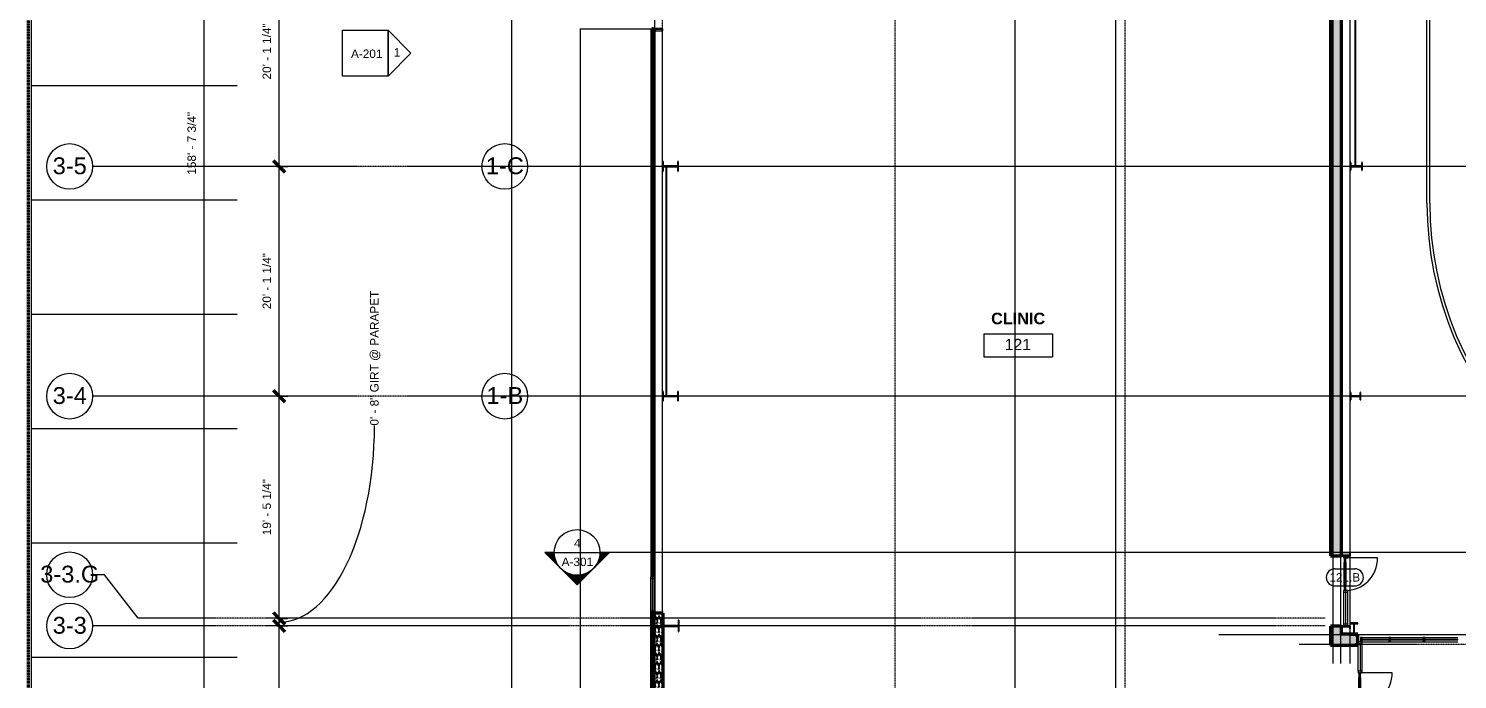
# Model space of a CAD drawing. Header units: inches. Extents: x 15537 to 31673, y -30778 to -16067.
# Drawn here: x 21404 to 22904, y -22406 to -21723 of the extents above; entities that cross this region are included whole.
import ezdxf

# ---------------------------------------------------------------- set-up
doc = ezdxf.new("R2010")
doc.units = ezdxf.units.IN
doc.header["$MEASUREMENT"] = 0
doc.linetypes.add('Grid Line 1_2_', pattern=[0.875, 0.5, -0.125, 0.125, -0.125])
doc.linetypes.add('Hidden', pattern=[0.28125, 0.1875, -0.09375])
for name, color, linetype, lineweight in [('A-ANNO-DIMS', 211, 'Continuous', 9), ('A-ANNO-DIMS-96', 211, 'Continuous', 9), ('A-AREA-IDEN', 2, 'Continuous', 9), ('A-DOOR', 31, 'Continuous', 13), ('A-DOOR-IDEN', 31, 'Continuous', 9), ('A-FLOR-HRAL', 11, 'Continuous', 9), ('A-GLAZ-CURT', 52, 'Continuous', 9), ('A-GLAZ-CWMG', 51, 'Continuous', 9), ('A-PROP-SBCK', 71, 'Hidden', 50), ('A-WALL', 113, 'Continuous', 13), ('A-WALL-PATT', 111, 'Continuous', 50), ('Conc', 7, 'Continuous', 9), ('G-ANNO-SYMB', 111, 'Continuous', 9), ('L-SITE-WALL', 31, 'Continuous', 13), ('PAINT', 190, 'Continuous', 9), ('S-BEAM', 12, 'Continuous', 9), ('S-COLS', 52, 'Continuous', 9), ('S-GRID', 1, 'Continuous', 9), ('S-GRID-IDEN', 1, 'Continuous', 9)]:
    doc.layers.add(name, color=color, linetype=linetype, lineweight=lineweight)
doc.styles.add('Arial', font='arial.ttf', dxfattribs={"height": 17.703593})
doc.styles.add('Arial_1', font='arial.ttf', dxfattribs={"height": 8.851796})
doc.styles.add('Arial_2', font='arial.ttf', dxfattribs={"height": 11.802395})
doc.styles.add('Arial_B_1', font='arialbd.ttf', dxfattribs={"height": 12.177074})
doc.dimstyles.new('Linear_-_3_32__Arial', dxfattribs={"dimscale": 12, "dimtxt": 9, "dimasz": 1, "dimexe": 0.75, "dimexo": 0.5, "dimgap": 0.5, "dimtad": 1, "dimrnd": 0.25, "dimzin": 1, "dimdsep": 46, "dimlunit": 4, "dimtxsty": 'Arial_1', "dimblk1": 'OBLIQUE', "dimblk2": 'OBLIQUE', "dimsah": 1, "dimcen": 0.09, "dimdle": 0.75, "dimazin": 0, "dimtfac": 1, "dimtdec": 4, "dimtix": 1, "dimtmove": 1, "dimatfit": 3, "dimfxl": 0, "dimtvp": 1, "dimfrac": 2, "dimtolj": 1, "dimtzin": 0, "dimarcsym": 0})
doc.dimstyles.new('Linear_-_3_32__Arial_1', dxfattribs={"dimscale": 12, "dimtxt": 9, "dimasz": 1, "dimexe": 0.75, "dimexo": 0.5, "dimgap": 0.5, "dimtad": 1, "dimrnd": 0.25, "dimzin": 1, "dimdsep": 46, "dimlunit": 4, "dimtxsty": 'Arial_1', "dimblk1": 'OBLIQUE', "dimblk2": 'OBLIQUE', "dimsah": 1, "dimcen": 0.09, "dimdle": 0.75, "dimazin": 0, "dimtfac": 1, "dimtdec": 4, "dimtix": 1, "dimtmove": 0, "dimatfit": 3, "dimfxl": 0, "dimtvp": 1, "dimfrac": 2, "dimtolj": 1, "dimtzin": 0, "dimarcsym": 0})
pattern_1 = [(45, (0, 0), (-9.503515, 9.503515), []), (45, (0, 14.4), (-9.503515, 9.503515), [])]
pattern_2 = [(161.57, (0.48, 0.48), (-3.839953776, -1.544e-05), [0, -27.322, 3.034, 0]), (18.43, (-0.48, 0.48), (-3.839953776, 1.544e-05), [0, -27.322, 3.034, 0]), (108.43, (0.48, 0.48), (1.919622, -9.60052459), [9.106, -21.25]), (71.57, (-0.48, 0.48), (1.919622, 9.60052459), [9.106, -21.25])]

# ---------------------------------------------------------------- blocks, each defined once
blk = doc.blocks.new('Girt_C - 8_D-12_- Enlarged1')
at = {"layer": 'S-BEAM'}
for p, q in [((22061.6, -21725.3), (22061.6, -22336.6)), ((22061.7, -21725.3), (22061.8, -21725.3)), ((22061.8, -21725.3), (22069.5, -21725.3)), ((22069.5, -21725.3), (22069.6, -21725.3)), ((22069.6, -21862.6), (22069.6, -21725.3)), ((22069.6, -22103.8), (22069.6, -21872.6)), ((22069.6, -22336.6), (22069.6, -22113.8))]:
    blk.add_line(p, q, dxfattribs=at)
blk = doc.blocks.new('Rectangular Mul_- Enlarged0')
at = {"layer": 'A-GLAZ-CWMG'}
for p, q in [((22058.3, -21726.5), (22058.4, -21726.5)), ((22058.3, -22294.7), (22058.3, -21726.5)), ((22058.4, -21726.5), (22058.5, -21726.5)), ((22058.4, -22294.7), (22058.4, -21726.5)), ((22058.5, -21726.5), (22060, -21726.5)), ((22060, -22294.7), (22060, -21726.5)), ((22060.4, -22294.7), (22060.4, -21726.5)), ((22058.4, -22294.7), (22058.3, -22294.7)), ((22058.5, -22294.7), (22058.4, -22294.7)), ((22060, -22294.7), (22058.5, -22294.7)), ((22060.4, -22294.7), (22060, -22294.7))]:
    blk.add_line(p, q, dxfattribs=at)
blk = doc.blocks.new('Rectangular Mul_- Enlarged1')
at = {"layer": 'A-GLAZ-CWMG', "lineweight": 20}
for p, q in [((0, 0.984875), (-2.834, 0.984875)), ((-2.834, 0.984875), (-2.834, 0.859875)), ((-2.834, 0.859875), (-2.7715, 0.859875)), ((-2.7715, 0.859875), (-2.7715, 0.922375)), ((-2.7715, 0.922375), (-0.0625, 0.922375)), ((-0.0625, 0.922375), (-0.0625, -1.078625)), ((0, -1.141125), (0, 0.984875)), ((-3.372, -0.787125), (-3.622, -0.787125)), ((-3.622, -0.787125), (-3.622, -1.141125)), ((-3.622, -1.141125), (0, -1.141125)), ((-3.5595, -1.078625), (-3.5595, -0.849625)), ((-3.5595, -0.849625), (-3.372, -0.849625)), ((-0.0625, -1.078625), (-3.5595, -1.078625)), ((-3.372, -0.849625), (-3.372, -0.787125))]:
    blk.add_line(p, q, dxfattribs=at)
blk = doc.blocks.new('Rectangular Mul_- Enlarged6')
at = {"layer": 'A-GLAZ-CWMG', "lineweight": 20}
for p, q in [((-2, 3), (0, 3)), ((-2, -1.5), (-2, 3)), ((0, 3), (0, -1.5)), ((0, -1.5), (-2, -1.5))]:
    blk.add_line(p, q, dxfattribs=at)
blk = doc.blocks.new('Rectangular Mul_- Enlarged28')
at = {"layer": 'A-GLAZ-CWMG', "lineweight": 20}
for p, q in [((0, 3), (-2, 3)), ((-2, 3), (-2, -1.5)), ((0, -1.5), (0, 3)), ((-2, -1.5), (0, -1.5))]:
    blk.add_line(p, q, dxfattribs=at)
blk = doc.blocks.new('Top Rail Type -_- Enlarged0')
at = {"layer": 'A-FLOR-HRAL'}
for p, q in [((22871.7, -21906.1), (22871.7, -21584.1)), ((22874.8, -21906.1), (22874.8, -21584.1))]:
    blk.add_line(p, q, dxfattribs=at)
for radius in [361.5, 358.5]:
    blk.add_arc((23233.3, -21906.1), radius, 180, 270, dxfattribs=at)
blk = doc.blocks.new('Girt_C - 10_D-1_- Enlarged0')
at = {"layer": 'S-BEAM'}
for p, q in [((22791.4, -21863.6), (22791.4, -21630.3)), ((22791.4, -22104.8), (22791.4, -21871.6)), ((22791.4, -22273.2), (22791.4, -22112.8)), ((22791.2, -22273.2), (22782.1, -22273.2)), ((22791.4, -22273.2), (22791.2, -22273.2))]:
    blk.add_line(p, q, dxfattribs=at)
blk = doc.blocks.new('System Panel - _- Enlarged1')
at = {"layer": 'A-GLAZ-CURT', "lineweight": 13}
for p, q in [((17.09375, -0.25), (-17.09375, -0.25)), ((-17.09375, -0.25), (-17.09375, -1.25)), ((-17.09375, -1.25), (17.09375, -1.25)), ((17.09375, -1.25), (17.09375, -0.25))]:
    blk.add_line(p, q, dxfattribs=at)
at = {"layer": 'A-GLAZ-CURT'}
for p, q in [((-17.09375, -1.25), (-17.09375, -0.25)), ((17.09375, -0.25), (-17.09375, -0.25)), ((-17.09375, -1.25), (17.09375, -1.25)), ((17.09375, -0.25), (17.09375, -1.25))]:
    blk.add_line(p, q, dxfattribs=at)
blk = doc.blocks.new('Rectangular Mul_- Enlarged51')
at = {"layer": 'A-GLAZ-CWMG'}
for p, q in [((22057, -22300.4), (22057, -22334.6)), ((22061.5, -22300.4), (22061.5, -22334.6))]:
    blk.add_line(p, q, dxfattribs=at)
blk = doc.blocks.new('System Panel - _- Enlarged13')
at = {"layer": 'A-GLAZ-CURT', "lineweight": 13}
for p, q in [((17.21875, -0.5625), (-17.21875, -0.5625)), ((-17.21875, -0.5625), (-17.21875, -0.9375)), ((-17.21875, -0.9375), (17.21875, -0.9375)), ((17.21875, -0.9375), (17.21875, -0.5625))]:
    blk.add_line(p, q, dxfattribs=at)
blk = doc.blocks.new('System Panel - _- Enlarged14')
at = {"layer": 'A-GLAZ-CURT', "lineweight": 13}
for p, q in [((13.84375, -0.5625), (-13.84375, -0.5625)), ((-13.84375, -0.5625), (-13.84375, -0.9375)), ((-13.84375, -0.9375), (13.84375, -0.9375)), ((13.84375, -0.9375), (13.84375, -0.5625))]:
    blk.add_line(p, q, dxfattribs=at)
blk = doc.blocks.new('Rectangular Mul_- Enlarged59')
at = {"layer": 'A-GLAZ-CWMG'}
for p, q in [((24027.6, -22362.3), (24062.1, -22362.3)), ((24027.6, -22366.8), (24062.1, -22366.8))]:
    blk.add_line(p, q, dxfattribs=at)
blk = doc.blocks.new('Rectangular Mul_- Enlarged55')
at = {"layer": 'A-GLAZ-CWMG'}
for p, q in [((24570.5, -22362.3), (24604.9, -22362.3)), ((24570.5, -22366.8), (24604.9, -22366.8))]:
    blk.add_line(p, q, dxfattribs=at)
blk = doc.blocks.new('Rectangular Mul_- Enlarged60')
at = {"layer": 'A-GLAZ-CWMG'}
for p, q in [((22804, -22362.3), (22831.7, -22362.3)), ((22804, -22366.8), (22831.7, -22366.8))]:
    blk.add_line(p, q, dxfattribs=at)
blk = doc.blocks.new('Rectangular Mul_- Enlarged61')
at = {"layer": 'A-GLAZ-CWMG', "lineweight": 20}
for p, q in [((-1.75, 3), (0, 3)), ((-1.75, -1.5), (-1.75, 3)), ((0, 3), (0, -1.5)), ((0, -1.5), (-1.75, -1.5))]:
    blk.add_line(p, q, dxfattribs=at)
blk = doc.blocks.new('Rectangular Mul_- Enlarged63')
at = {"layer": 'A-GLAZ-CWMG', "lineweight": 20}
for p, q in [((-0.875, 3), (0.875, 3)), ((-0.875, -1.5), (-0.875, 3)), ((0.875, 3), (0.875, -1.5)), ((0.875, -1.5), (-0.875, -1.5))]:
    blk.add_line(p, q, dxfattribs=at)
blk = doc.blocks.new('System Panel - _- Enlarged15')
at = {"layer": 'A-GLAZ-CURT', "lineweight": 13}
for p, q in [((16.71875, -0.5625), (-16.71875, -0.5625)), ((-16.71875, -0.5625), (-16.71875, -0.9375)), ((-16.71875, -0.9375), (16.71875, -0.9375)), ((16.71875, -0.9375), (16.71875, -0.5625))]:
    blk.add_line(p, q, dxfattribs=at)
blk = doc.blocks.new('Door_Single_Sto_- Enlarged7')
at = {"layer": 'A-DOOR'}
for p, q in [((-17.21875, 34.4375), (-17.21875, 0)), ((-12.21875, 1), (-17.21875, 1)), ((-12.21875, -0.75), (-12.21875, 1)), ((-12.21875, 1), (12.21875, 1)), ((12.21875, 0.5), (-12.21875, 0.5)), ((-12.21875, 0.5), (-12.21875, -0.25)), ((17.21875, 1), (12.21875, 1)), ((12.21875, 1), (12.21875, -0.75)), ((12.21875, -0.25), (12.21875, 0.5)), ((-17.21875, -0.75), (-12.21875, -0.75)), ((-12.21875, -0.25), (12.21875, -0.25)), ((12.21875, -0.75), (-12.21875, -0.75)), ((12.21875, -0.75), (17.21875, -0.75))]:
    blk.add_line(p, q, dxfattribs=at)
blk.add_arc((-17.21875, 0), 34.4375, 360, 90, dxfattribs=at)
blk = doc.blocks.new('Rectangular Mul_- Enlarged64')
at = {"layer": 'A-GLAZ-CWMG'}
for p, q in [((22784.1, -21349.7), (22784.1, -21383.2)), ((22788.6, -21349.7), (22788.6, -21383.2))]:
    blk.add_line(p, q, dxfattribs=at)
blk = doc.blocks.new('Rectangular Mul_- Enlarged62')
at = {"layer": 'A-GLAZ-CWMG', "lineweight": 20}
for p, q in [((0, 3), (-1.75, 3)), ((-1.75, 3), (-1.75, -1.5)), ((0, -1.5), (0, 3)), ((-1.75, -1.5), (0, -1.5))]:
    blk.add_line(p, q, dxfattribs=at)
blk = doc.blocks.new('System Panel - _- Enlarged17')
at = {"layer": 'A-GLAZ-CURT', "lineweight": 13}
for p, q in [((14.4375, 0.9375), (-14.4375, 0.9375)), ((-14.4375, 0.9375), (-14.4375, 0.5625)), ((-14.4375, 0.5625), (14.4375, 0.5625)), ((14.4375, 0.5625), (14.4375, 0.9375))]:
    blk.add_line(p, q, dxfattribs=at)
blk = doc.blocks.new('Rectangular Mul_- Enlarged69')
at = {"layer": 'A-GLAZ-CWMG'}
for p, q in [((22799.5, -22397.4), (22799.5, -22368.6)), ((22804, -22397.4), (22804, -22368.6))]:
    blk.add_line(p, q, dxfattribs=at)
blk = doc.blocks.new('Rectangular Mul_- Enlarged71')
at = {"layer": 'A-GLAZ-CWMG', "lineweight": 20}
for p, q in [((0, 1.5), (-1.75, 1.5)), ((-1.75, 1.5), (-1.75, -3)), ((0, -3), (0, 1.5)), ((-1.75, -3), (0, -3))]:
    blk.add_line(p, q, dxfattribs=at)
blk = doc.blocks.new('Round Bar - 1_-_- Enlarged0')
at = {"layer": 'S-BEAM'}
for p, q in [((22796.3, -21748.2), (22796.3, -21867.6)), ((22797.3, -21867.6), (22797.3, -21748.2))]:
    blk.add_line(p, q, dxfattribs=at)
for start_param, end_param in [(0, 3.141593), (3.141593, 6.283185)]:
    blk.add_ellipse((22796.8, -21867.6), major_axis=(0.5, 0), ratio=0.829527, start_param=start_param, end_param=end_param, dxfattribs=at)
blk = doc.blocks.new('Round Bar - 1_-_- Enlarged1')
at = {"layer": 'S-BEAM'}
for p, q in [((22796.3, -21626.3), (22796.3, -21749)), ((22797.3, -21749), (22797.3, -21626.3))]:
    blk.add_line(p, q, dxfattribs=at)
for start_param, end_param in [(0, 3.141593), (3.141593, 6.283185)]:
    blk.add_ellipse((22796.8, -21626.3), major_axis=(0.5, 0), ratio=0.836579, start_param=start_param, end_param=end_param, dxfattribs=at)
blk = doc.blocks.new('Round Bar - 1_-_- Enlarged10')
at = {"layer": 'S-BEAM'}
for p, q in [((22073.1, -21867.7), (22073.1, -21988.9)), ((22074.1, -21988.9), (22074.1, -21867.7))]:
    blk.add_line(p, q, dxfattribs=at)
for centre, start_param, end_param in [((22073.6, -21867.7), 0, 3.141593), ((22073.6, -21867.7), 3.141593, 6.283185), ((22073.6, -22108.8), 3.616844, 5.733719)]:
    blk.add_ellipse(centre, major_axis=(0.5, 0), ratio=0.507473, start_param=start_param, end_param=end_param, dxfattribs=at)
blk = doc.blocks.new('Round Bar - 1_-_- Enlarged11')
at = {"layer": 'S-BEAM'}
for p, q in [((22073.1, -21987.5), (22073.1, -22108.8)), ((22074.1, -22108.8), (22074.1, -21987.5))]:
    blk.add_line(p, q, dxfattribs=at)
for centre, start_param, end_param in [((22073.6, -21867.7), 1.451587, 1.690005), ((22073.6, -22108.8), 0, 3.141593), ((22073.6, -22108.8), 3.141593, 6.283185)]:
    blk.add_ellipse(centre, major_axis=(0.5, 0), ratio=0.507473, start_param=start_param, end_param=end_param, dxfattribs=at)
blk = doc.blocks.new('Door_Single_Sto_- Enlarged10')
at = {"layer": 'A-DOOR'}
for p, q in [((-17.21875, 34.4375), (-17.21875, 0)), ((-12.21875, 1), (-17.21875, 1)), ((-12.21875, -0.75), (-12.21875, 1)), ((-12.21875, 1), (12.21875, 1)), ((12.21875, 0.5), (-12.21875, 0.5)), ((-12.21875, 0.5), (-12.21875, -0.25)), ((17.21875, 1), (12.21875, 1)), ((12.21875, 1), (12.21875, -0.75)), ((12.21875, -0.25), (12.21875, 0.5)), ((-17.21875, -0.75), (-12.21875, -0.75)), ((-12.21875, -0.25), (12.21875, -0.25)), ((12.21875, -0.75), (-12.21875, -0.75)), ((12.21875, -0.75), (17.21875, -0.75))]:
    blk.add_line(p, q, dxfattribs=at)
blk.add_arc((-17.21875, 0), 34.4375, 360, 90, dxfattribs=at)
blk = doc.blocks.new('Rectangular Mul_- Enlarged77')
at = {"layer": 'A-GLAZ-CWMG', "lineweight": 20}
for p, q in [((-0.875, 1.5), (0.875, 1.5)), ((-0.875, -3), (-0.875, 1.5)), ((0.875, 1.5), (0.875, -3)), ((0.875, -3), (-0.875, -3))]:
    blk.add_line(p, q, dxfattribs=at)
blk = doc.blocks.new('Grid - Grid Hea_- Enlarged0')
at = {"layer": 'S-GRID-IDEN'}
blk.add_circle((0, 0), 0.25, dxfattribs=at)
blk = doc.blocks.new('Section - Secti_- Enlarged0')
at = {"layer": 'G-ANNO-SYMB'}
h = blk.add_hatch(color=256, dxfattribs=at)
edge = h.paths.add_edge_path(flags=0)
edge.add_line((-0.427, 0.177), (-0.25, 0.354))
edge.add_line((-0.25, 0.354), (-0.25, 0.25))
edge.add_arc((-0.25, 0), 0.25, 90, 135)
h = blk.add_hatch(color=256, dxfattribs=at)
edge = h.paths.add_edge_path(flags=0)
edge.add_arc((-0.25, 0), 0.25, 45, 90)
edge.add_line((-0.25, 0.25), (-0.25, 0.354))
edge.add_line((-0.25, 0.354), (-0.073, 0.177))
h = blk.add_hatch(color=256, dxfattribs=at)
edge = h.paths.add_edge_path(flags=0)
edge.add_arc((-0.25, 0), 0.25, 137.9216, 180)
edge.add_line((-0.5, 0), (-0.604, 0))
edge.add_line((-0.604, 0), (-0.436, 0.168))
h = blk.add_hatch(color=256, dxfattribs=at)
edge = h.paths.add_edge_path(flags=0)
edge.add_line((-0.064, 0.168), (0.104, 0))
edge.add_line((0.104, 0), (0, 0))
edge.add_arc((-0.25, 0), 0.25, 0, 42.0784)
for p, q in [((-0.25, 0.354), (-0.604, 0)), ((-0.25, 0.354), (-0.427, 0.177)), ((-0.25, 0.354), (0.104, 0)), ((-0.25, 0.25), (-0.25, 0.354)), ((-0.073, 0.177), (-0.25, 0.354)), ((-0.25, 0.354), (-0.25, 0.25)), ((-0.436, 0.168), (-0.604, 0)), ((0.104, 0), (-0.064, 0.168)), ((-0.604, 0), (-0.5, 0)), ((0, 0), (0.104, 0)), ((-0.5, 0), (-0.604, 0)), ((0, 0), (0.104, 0))]:
    blk.add_line(p, q, dxfattribs=at)
for start, end in [(360, 180), (137.9216, 180), (90, 135), (45, 90), (0, 42.0784), (180, 360)]:
    blk.add_arc((-0.25, 0), 0.25, start, end, dxfattribs=at)
blk = doc.blocks.new('Elevation - Det_- Enlarged0')
at = {"layer": 'G-ANNO-SYMB'}
for p, q in [((-0.25, -0.25), (-0.25, 0.25)), ((-0.25, 0.25), (0.25, 0.25)), ((0.25, 0.25), (0.25, -0.25)), ((0.25, -0.25), (-0.25, -0.25))]:
    blk.add_line(p, q, dxfattribs=at)
blk = doc.blocks.new('Elevation - Det_- Enlarged1')
at = {"layer": 'G-ANNO-SYMB'}
for p, q in [((0, 0.25), (-0.25, 0)), ((0.25, 0), (0, 0.25)), ((-0.25, 0), (0.25, 0))]:
    blk.add_line(p, q, dxfattribs=at)
blk = doc.blocks.new('DIMBLOCK3-First_- Enlarged0')
at = {"layer": 'A-ANNO-DIMS-96', "lineweight": 50}
for p, q in [((21667.3, -22350.1), (21661.3, -22344.1)), ((21667.3, -22350.1), (21673.3, -22356.1)), ((21667.3, -22543.1), (21661.3, -22537.1)), ((21667.3, -22543.1), (21673.3, -22549.1))]:
    blk.add_line(p, q, dxfattribs=at)
at = {"layer": 'A-ANNO-DIMS-96'}
for p, q in [((21664.8, -22350.1), (21676.3, -22350.1)), ((21667.3, -22350.1), (21664.8, -22350.1)), ((21667.3, -22543.1), (21667.3, -22350.1)), ((21664.8, -22543.1), (21676.3, -22543.1)), ((21667.3, -22543.1), (21664.8, -22543.1))]:
    blk.add_line(p, q, dxfattribs=at)
at = {"layer": 'A-ANNO-DIMS-96', "color": 0, "insert": (21649.8, -22465.7), "char_height": 8.85, "width": 45.858, "attachment_point": 1, "rotation": 90, "line_spacing_factor": 0.938532, "style": 'Arial_1'}
blk.add_mtext('16\' - 1"', dxfattribs=at)
blk = doc.blocks.new('_Oblique')
at = {"color": 0, "linetype": 'ByBlock', "lineweight": -2}
blk.add_line((-0.5, -0.5), (0.5, 0.5), dxfattribs=at)
blk = doc.blocks.new('DIMBLOCK4-First_- Enlarged0')
at = {"layer": 'A-ANNO-DIMS-96', "lineweight": 50}
for p, q in [((21667.3, -22342.1), (21661.3, -22336.1)), ((21667.3, -22342.1), (21673.3, -22348.1)), ((21667.3, -22350.1), (21661.3, -22344.1)), ((21667.3, -22350.1), (21673.3, -22356.1))]:
    blk.add_line(p, q, dxfattribs=at)
at = {"layer": 'A-ANNO-DIMS-96'}
for p, q in [((21664.8, -22342.1), (21676.3, -22342.1)), ((21667.3, -22342.1), (21664.8, -22342.1)), ((21667.3, -22350.1), (21667.3, -22342.1)), ((21664.8, -22350.1), (21676.3, -22350.1)), ((21667.3, -22350.1), (21664.8, -22350.1))]:
    blk.add_line(p, q, dxfattribs=at)
blk.add_ellipse((21667.3, -22139.7), major_axis=(0, 206.4), ratio=0.484268, start_param=3.141593, end_param=4.712389, dxfattribs=at)
at = {"layer": 'A-ANNO-DIMS-96', "color": 0, "insert": (21762.7, -22139.7), "char_height": 8.852, "width": 168.978, "attachment_point": 1, "rotation": 90, "line_spacing_factor": 0.938532, "style": 'Arial_1'}
blk.add_mtext('0\' - 8" GIRT @ PARAPET', dxfattribs=at)
blk = doc.blocks.new('DIMBLOCK5-First_- Enlarged0')
at = {"layer": 'A-ANNO-DIMS-96', "lineweight": 50}
for p, q in [((21667.3, -22108.8), (21661.3, -22102.8)), ((21667.3, -22108.8), (21673.3, -22114.8)), ((21667.3, -22342.1), (21661.3, -22336.1)), ((21667.3, -22342.1), (21673.3, -22348.1))]:
    blk.add_line(p, q, dxfattribs=at)
at = {"layer": 'A-ANNO-DIMS-96'}
for p, q in [((21664.8, -22108.8), (21676.3, -22108.8)), ((21667.3, -22108.8), (21664.8, -22108.8)), ((21667.3, -22342.1), (21667.3, -22108.8)), ((21664.8, -22342.1), (21676.3, -22342.1)), ((21667.3, -22342.1), (21664.8, -22342.1))]:
    blk.add_line(p, q, dxfattribs=at)
at = {"layer": 'A-ANNO-DIMS-96', "color": 0, "insert": (21649.8, -22254.8), "char_height": 8.852, "width": 70.449, "attachment_point": 1, "rotation": 90, "line_spacing_factor": 0.938532, "style": 'Arial_1'}
blk.add_mtext('19\' - 5 1/4"', dxfattribs=at)
blk = doc.blocks.new('DIMBLOCK6-First_- Enlarged0')
at = {"layer": 'A-ANNO-DIMS-96', "lineweight": 50}
for p, q in [((21667.3, -21867.6), (21661.3, -21861.6)), ((21667.3, -21867.6), (21673.3, -21873.6)), ((21667.3, -22108.8), (21661.3, -22102.8)), ((21667.3, -22108.8), (21673.3, -22114.8))]:
    blk.add_line(p, q, dxfattribs=at)
at = {"layer": 'A-ANNO-DIMS-96'}
for p, q in [((21664.8, -21867.6), (21676.3, -21867.6)), ((21667.3, -21867.6), (21664.8, -21867.6)), ((21667.3, -22108.8), (21667.3, -21867.6)), ((21664.8, -22108.8), (21676.3, -22108.8)), ((21667.3, -22108.8), (21664.8, -22108.8))]:
    blk.add_line(p, q, dxfattribs=at)
at = {"layer": 'A-ANNO-DIMS-96', "color": 0, "insert": (21649.8, -22017.5), "char_height": 8.852, "width": 70.449, "attachment_point": 1, "rotation": 90, "line_spacing_factor": 0.938532, "style": 'Arial_1'}
blk.add_mtext('20\' - 1 1/4"', dxfattribs=at)
blk = doc.blocks.new('DIMBLOCK7-First_- Enlarged0')
at = {"layer": 'A-ANNO-DIMS-96', "lineweight": 50}
for p, q in [((21667.3, -21626.3), (21661.3, -21620.3)), ((21667.3, -21626.3), (21673.3, -21632.3)), ((21667.3, -21867.6), (21661.3, -21861.6)), ((21667.3, -21867.6), (21673.3, -21873.6))]:
    blk.add_line(p, q, dxfattribs=at)
at = {"layer": 'A-ANNO-DIMS-96'}
for p, q in [((21664.8, -21626.3), (21676.3, -21626.3)), ((21667.3, -21626.3), (21664.8, -21626.3)), ((21667.3, -21867.6), (21667.3, -21626.3)), ((21664.8, -21867.6), (21676.3, -21867.6)), ((21667.3, -21867.6), (21664.8, -21867.6))]:
    blk.add_line(p, q, dxfattribs=at)
at = {"layer": 'A-ANNO-DIMS-96', "color": 0, "insert": (21649.8, -21776.3), "char_height": 8.852, "width": 70.449, "attachment_point": 1, "rotation": 90, "line_spacing_factor": 0.938532, "style": 'Arial_1'}
blk.add_mtext('20\' - 1 1/4"', dxfattribs=at)
blk = doc.blocks.new('DIMBLOCK43-Firs_- Enlarged0')
at = {"layer": 'A-ANNO-DIMS-96', "lineweight": 50}
for p, q in [((21588.5, -20891.6), (21582.5, -20885.6)), ((21588.5, -20891.6), (21594.5, -20897.6)), ((21588.5, -22795.3), (21582.5, -22789.3)), ((21588.5, -22795.3), (21594.5, -22801.3))]:
    blk.add_line(p, q, dxfattribs=at)
at = {"layer": 'A-ANNO-DIMS-96'}
for p, q in [((21588.5, -22804.3), (21588.5, -20882.6)), ((21586, -20891.6), (21597.5, -20891.6)), ((21588.5, -20891.6), (21586, -20891.6)), ((21586, -22795.3), (21597.5, -22795.3)), ((21588.5, -22795.3), (21586, -22795.3))]:
    blk.add_line(p, q, dxfattribs=at)
at = {"layer": 'A-ANNO-DIMS-96', "color": 0, "insert": (21571, -21876.2), "char_height": 8.852, "width": 78.591, "attachment_point": 1, "rotation": 90, "line_spacing_factor": 0.938532, "style": 'Arial_1'}
blk.add_mtext('158\' - 7 3/4"', dxfattribs=at)
blk = doc.blocks.new('Room Tag - Room_- Enlarged0')
at = {"layer": 'A-AREA-IDEN'}
for p, q in [((-0.375, -0.0625), (-0.375, -0.3125)), ((-0.375, -0.0625), (0.375, -0.0625)), ((0.375, -0.0625), (0.375, -0.3125)), ((-0.375, -0.3125), (0.375, -0.3125))]:
    blk.add_line(p, q, dxfattribs=at)
blk = doc.blocks.new('Door Tag - Door_- Enlarged0')
at = {"layer": 'A-DOOR-IDEN'}
for p, q in [((-0.109375, 0.09375), (0.109375, 0.09375)), ((-0.109375, -0.09375), (0.109375, -0.09375))]:
    blk.add_line(p, q, dxfattribs=at)
for centre, start, end in [((-0.109375, 0), 90, 270), ((0.109375, 0), 270, 90)]:
    blk.add_arc(centre, 0.09375, start, end, dxfattribs=at)

msp = doc.modelspace()

# ---------------------------------------------------------------- hatches: boundary and pattern name
at = {"layer": 'A-WALL-PATT', "lineweight": 9}
h = msp.add_hatch(dxfattribs=at)
h.set_pattern_fill('FP_14', color=256, style=0, pattern_type=2)
h.set_pattern_definition(pattern_2)
h.paths.add_polyline_path([(22781.389, -22359.553), (22781.389, -22350.178), (22771.389, -22350.178), (22771.389, -22359.553), (22773.418, -22359.553)], flags=0)
h.paths.add_polyline_path([(22781.389, -22276.553), (22781.389, -21385.178), (22771.389, -21385.178), (22771.389, -22276.553), (22773.418, -22276.553)], flags=0)
h.paths.add_polyline_path([(22773.418, -21143.678), (22781.389, -21143.678), (22781.389, -21134.303), (22771.389, -21134.303), (22771.389, -21143.678)], flags=0)
msp.add_hatch(color=256, dxfattribs=at).paths.add_polyline_path([(22058.463, -22298.303), (22060.038, -22298.303), (22060.038, -21722.99), (22058.463, -21722.99), (22058.463, -22160.09)], flags=0)
h = msp.add_hatch(dxfattribs=at)
h.set_pattern_fill('FP_16', color=256, style=0, pattern_type=2)
h.set_pattern_definition([(0, (0, 0), (0, 12), []), (90, (0, 0), (-12, 7e-16), [])])
h.paths.add_polyline_path([(22059.89, -22542.178), (22060.89, -22542.178), (22060.89, -22337.303), (22059.89, -22337.303), (22059.89, -22355.278)], flags=0)
h = msp.add_hatch(dxfattribs=at)
h.set_pattern_fill('FP_14', color=256, style=0, pattern_type=2)
h.set_pattern_definition(pattern_2)
h.paths.add_polyline_path([(22061.64, -22542.178), (22069.64, -22542.178), (22069.64, -22337.303), (22061.64, -22337.303), (22061.64, -22538.053)], flags=0)
h = msp.add_hatch(dxfattribs=at)
h.set_pattern_fill('FP_14', color=256, style=0, pattern_type=2)
h.set_pattern_definition(pattern_2)
h.paths.add_polyline_path([(25739.515, -22369.553), (25739.515, -22359.553), (25562.765, -22359.553), (25562.765, -22369.553), (25685.516, -22369.553)], flags=0)
h.paths.add_polyline_path([(25482.265, -22369.553), (25482.265, -22359.553), (25160.765, -22359.553), (25160.765, -22369.553), (25477.509, -22369.553)], flags=0)
h.paths.add_polyline_path([(25118.765, -22369.553), (25118.765, -22359.553), (24919.515, -22359.553), (24919.515, -22369.553), (24992.159, -22369.553)], flags=0)
h.paths.add_polyline_path([(24842.89, -22369.553), (24842.89, -22359.553), (24630.015, -22359.553), (24630.015, -22369.553), (24714.816, -22369.553)], flags=0)
h.paths.add_polyline_path([(22799.39, -22369.553), (22799.39, -22359.553), (22771.389, -22359.553), (22771.389, -22369.553), (22773.418, -22369.553)], flags=0)
at = {"layer": 'S-COLS'}
h = msp.add_hatch(dxfattribs=at)
h.set_pattern_fill('FP_11', color=256, style=0, pattern_type=2)
h.set_pattern_definition(pattern_1)
h.paths.add_polyline_path([(22061.64, -21725.268), (22061.916, -21725.154), (22062.03, -21724.878), (22062.291, -21723.231), (22068.989, -21723.231), (22069.25, -21724.878), (22069.364, -21725.154), (22069.64, -21725.268), (22069.64, -21722.928), (22061.64, -21722.928)], flags=0)
h = msp.add_hatch(dxfattribs=at)
h.set_pattern_fill('FP_11', color=256, style=0, pattern_type=2)
h.set_pattern_definition(pattern_1)
h.paths.add_polyline_path([(22086.14, -21872.553), (22086.14, -21862.553), (22085.707, -21862.553), (22085.707, -21866.717), (22085.504, -21867.206), (22085.015, -21867.408), (22070.765, -21867.408), (22070.276, -21867.206), (22070.074, -21866.717), (22070.074, -21862.553), (22069.64, -21862.553), (22069.64, -21872.553), (22070.074, -21872.553), (22070.074, -21868.389), (22070.276, -21867.9), (22070.765, -21867.697), (22073.169, -21867.658), (22073.287, -21867.514), (22073.64, -21867.44), (22073.994, -21867.514), (22074.143, -21867.697), (22085.015, -21867.697), (22085.504, -21867.9), (22085.707, -21868.389), (22085.707, -21872.553)], flags=0)
h = msp.add_hatch(dxfattribs=at)
h.set_pattern_fill('FP_11', color=256, style=0, pattern_type=2)
h.set_pattern_definition(pattern_1)
h.paths.add_polyline_path([(22791.824, -21871.553), (22791.824, -21868.389), (22792.026, -21867.9), (22792.515, -21867.697), (22796.334, -21867.697), (22796.265, -21867.487), (22796.265, -21867.408), (22792.515, -21867.408), (22792.026, -21867.206), (22791.824, -21866.717), (22791.824, -21863.553), (22791.39, -21863.553), (22791.39, -21871.553)], flags=0)
h.paths.add_polyline_path([(22803.457, -21871.553), (22803.89, -21871.553), (22803.89, -21863.553), (22803.457, -21863.553), (22803.457, -21866.717), (22803.254, -21867.206), (22802.765, -21867.408), (22797.265, -21867.408), (22797.252, -21867.588), (22797.197, -21867.697), (22802.765, -21867.697), (22803.254, -21867.9), (22803.457, -21868.389)], flags=0)
h = msp.add_hatch(dxfattribs=at)
h.set_pattern_fill('FP_11', color=256, style=0, pattern_type=2)
h.set_pattern_definition(pattern_1)
h.paths.add_polyline_path([(22069.64, -22113.803), (22070.074, -22113.803), (22070.074, -22109.639), (22070.276, -22109.15), (22070.765, -22108.947), (22073.264, -22108.947), (22073.14, -22108.76), (22073.14, -22108.658), (22070.765, -22108.658), (22070.276, -22108.456), (22070.074, -22107.967), (22070.074, -22103.803), (22069.64, -22103.803)], flags=0)
h.paths.add_polyline_path([(22085.707, -22113.803), (22086.14, -22113.803), (22086.14, -22103.803), (22085.707, -22103.803), (22085.707, -22107.967), (22085.504, -22108.456), (22085.015, -22108.658), (22074.14, -22108.658), (22074.111, -22108.832), (22074.067, -22108.947), (22085.015, -22108.947), (22085.504, -22109.15), (22085.707, -22109.639)], flags=0)
h = msp.add_hatch(dxfattribs=at)
h.set_pattern_fill('FP_11', color=256, style=0, pattern_type=2)
h.set_pattern_definition(pattern_1)
h.paths.add_polyline_path([(22801.707, -22112.803), (22802.14, -22112.803), (22802.14, -22104.803), (22801.707, -22104.803), (22801.707, -22107.967), (22801.504, -22108.456), (22801.015, -22108.658), (22792.515, -22108.658), (22792.026, -22108.456), (22791.824, -22107.967), (22791.824, -22104.803), (22791.39, -22104.803), (22791.39, -22112.803), (22791.824, -22112.803), (22791.824, -22109.639), (22792.026, -22109.15), (22792.515, -22108.947), (22801.015, -22108.947), (22801.504, -22109.15), (22801.707, -22109.639)], flags=0)
h = msp.add_hatch(dxfattribs=at)
h.set_pattern_fill('FP_11', color=256, style=0, pattern_type=2)
h.set_pattern_definition(pattern_1)
h.paths.add_polyline_path([(22791.389, -22276.553), (22791.389, -22273.663), (22791.081, -22273.791), (22790.953, -22274.099), (22790.648, -22276.027), (22782.131, -22276.027), (22781.825, -22274.099), (22781.698, -22273.791), (22781.389, -22273.663), (22781.389, -22276.553)], flags=0)
h = msp.add_hatch(dxfattribs=at)
h.set_pattern_fill('FP_11', color=256, style=0, pattern_type=2)
h.set_pattern_definition(pattern_1)
h.paths.add_polyline_path([(22070.074, -22356.053), (22070.074, -22350.889), (22070.276, -22350.4), (22070.765, -22350.197), (22085.515, -22350.197), (22086.004, -22350.4), (22086.207, -22350.889), (22086.207, -22356.053), (22086.64, -22356.053), (22086.64, -22344.053), (22086.207, -22344.053), (22086.207, -22349.217), (22086.004, -22349.706), (22085.515, -22349.908), (22070.765, -22349.908), (22070.276, -22349.706), (22070.074, -22349.217), (22070.074, -22344.053), (22069.64, -22344.053), (22069.64, -22356.053)], flags=0)
h = msp.add_hatch(dxfattribs=at)
h.set_pattern_fill('FP_11', color=256, style=0, pattern_type=2)
h.set_pattern_definition(pattern_1)
h.paths.add_polyline_path([(22781.389, -22353.068), (22781.698, -22352.94), (22781.825, -22352.632), (22782.131, -22350.704), (22790.648, -22350.704), (22790.953, -22352.632), (22791.081, -22352.94), (22791.389, -22353.068), (22791.389, -22350.178), (22781.389, -22350.178)], flags=0)
h = msp.add_hatch(dxfattribs=at)
h.set_pattern_fill('FP_11', color=256, style=0, pattern_type=2)
h.set_pattern_definition(pattern_1)
h.paths.add_polyline_path([(22799.39, -22359.553), (22799.39, -22359.119), (22796.226, -22359.119), (22795.737, -22358.917), (22795.535, -22358.428), (22795.535, -22348.178), (22795.737, -22347.689), (22796.226, -22347.486), (22799.39, -22347.486), (22799.39, -22347.053), (22791.39, -22347.053), (22791.39, -22347.486), (22794.554, -22347.486), (22795.043, -22347.689), (22795.246, -22348.178), (22795.246, -22358.428), (22795.043, -22358.917), (22794.554, -22359.119), (22791.39, -22359.119), (22791.39, -22359.553)], flags=0)
h = msp.add_hatch(dxfattribs=at)
h.set_pattern_fill('FP_11', color=256, style=0, pattern_type=2)
h.set_pattern_definition(pattern_1)
h.paths.add_polyline_path([(22799.39, -22369.553), (22799.39, -22359.553), (22796.5, -22359.553), (22796.628, -22359.861), (22796.936, -22359.989), (22798.864, -22360.294), (22798.864, -22368.811), (22796.936, -22369.117), (22796.628, -22369.245), (22796.5, -22369.553)], flags=0)

# ---------------------------------------------------------------- linework, layer by layer
at = {"layer": 'A-PROP-SBCK'}
msp.add_line((21404.235, -23401.254), (21404.235, -19438.181), dxfattribs=at)
at = {"layer": 'A-WALL'}
for p, q in [((22771.389, -21385.178), (22771.389, -22276.553)), ((22781.389, -21385.178), (22781.389, -22276.553)), ((22058.39, -22336.553), (22058.39, -22542.928)), ((22059.89, -22336.553), (22059.89, -22542.928)), ((22069.64, -22337.303), (22059.89, -22337.303)), ((22060.89, -22337.303), (22060.89, -22542.178)), ((22061.64, -22337.303), (22061.64, -22542.178)), ((22069.64, -22337.303), (22069.64, -22538.053)), ((22771.389, -22369.553), (22771.389, -22350.178)), ((22781.389, -22350.178), (22781.389, -22359.553)), ((22771.389, -22369.553), (22799.39, -22369.553)), ((22781.389, -22359.553), (22799.39, -22359.553))]:
    msp.add_line(p, q, dxfattribs=at)
at = {"layer": 'A-WALL', "lineweight": 50}
for p, q in [((22058.463, -21722.99), (22058.463, -22298.303)), ((22060.038, -21722.99), (22058.463, -21722.99)), ((22060.038, -22298.303), (22060.038, -21722.99)), ((22058.463, -22298.303), (22060.038, -22298.303))]:
    msp.add_line(p, q, dxfattribs=at)
at = {"layer": 'Conc'}
for p, q in [((21407.235, -22923.086), (21407.235, -19989.336)), ((21911.235, -19983.101), (21911.235, -22983.086)), ((21983.235, -21722.928), (22058.14, -21722.928)), ((21983.235, -21722.928), (21983.235, -22542.928))]:
    msp.add_line(p, q, dxfattribs=at)
at = {"layer": 'G-ANNO-SYMB'}
for p, q in [((22544.942, -20694.343), (22544.942, -22908.84)), ((22439.174, -20818.082), (22439.174, -22908.84)), ((21955.894, -22272.833), (22003.894, -22272.833)), ((26314.633, -22272.833), (22003.894, -22272.833))]:
    msp.add_line(p, q, dxfattribs=at)
at = {"layer": 'L-SITE-WALL', "lineweight": 50}
for p, q in [((22770.639, -21385.178), (22770.639, -22276.553)), ((22782.139, -22276.553), (22782.139, -21385.178)), ((22770.639, -22276.553), (22782.139, -22276.553)), ((22070.39, -22336.553), (22058.015, -22336.553)), ((22058.015, -22336.553), (22058.015, -22542.928)), ((22070.39, -22542.753), (22070.39, -22336.553)), ((22770.639, -22350.178), (22770.639, -22370.303)), ((22782.139, -22350.178), (22770.639, -22350.178)), ((22782.139, -22358.803), (22782.139, -22350.178)), ((22770.639, -22370.303), (22799.39, -22370.303)), ((22799.39, -22358.803), (22782.139, -22358.803)), ((22799.39, -22370.303), (22799.39, -22358.803))]:
    msp.add_line(p, q, dxfattribs=at)
at = {"layer": 'PAINT'}
for p, q in [((21623.235, -21783.086), (21407.235, -21783.086)), ((21623.235, -21903.086), (21407.235, -21903.086)), ((21623.235, -22023.086), (21407.235, -22023.086)), ((21623.235, -22143.086), (21407.235, -22143.086)), ((21623.235, -22263.086), (21407.235, -22263.086)), ((21623.235, -22383.086), (21407.235, -22383.086))]:
    msp.add_line(p, q, dxfattribs=at)
at = {"layer": 'S-COLS', "lineweight": 30}
for p, q in [((22069.64, -21722.928), (22061.64, -21722.928)), ((22061.64, -21722.928), (22061.64, -21725.268)), ((22062.03, -21724.878), (22062.291, -21723.231)), ((22062.291, -21723.231), (22068.989, -21723.231)), ((22068.989, -21723.231), (22069.25, -21724.878)), ((22069.64, -21725.268), (22069.64, -21722.928)), ((22070.074, -21862.553), (22069.64, -21862.553)), ((22069.64, -21862.553), (22069.64, -21872.553)), ((22070.074, -21866.717), (22070.074, -21862.553)), ((22086.14, -21862.553), (22085.707, -21862.553)), ((22085.707, -21862.553), (22085.707, -21866.717)), ((22086.14, -21872.553), (22086.14, -21862.553)), ((22791.824, -21863.553), (22791.39, -21863.553)), ((22791.39, -21863.553), (22791.39, -21871.553)), ((22791.824, -21866.717), (22791.824, -21863.553)), ((22803.89, -21863.553), (22803.457, -21863.553)), ((22803.457, -21863.553), (22803.457, -21866.717)), ((22803.89, -21871.553), (22803.89, -21863.553)), ((22069.64, -21872.553), (22070.074, -21872.553)), ((22070.074, -21872.553), (22070.074, -21868.389)), ((22085.015, -21867.408), (22070.765, -21867.408)), ((22070.765, -21867.697), (22073.143, -21867.697)), ((22074.137, -21867.697), (22085.015, -21867.697)), ((22085.707, -21868.389), (22085.707, -21872.553)), ((22085.707, -21872.553), (22086.14, -21872.553)), ((22791.39, -21871.553), (22791.824, -21871.553)), ((22791.824, -21871.553), (22791.824, -21868.389)), ((22796.265, -21867.408), (22792.515, -21867.408)), ((22792.515, -21867.697), (22796.334, -21867.697)), ((22797.197, -21867.697), (22802.765, -21867.697)), ((22802.765, -21867.408), (22797.265, -21867.408)), ((22803.457, -21868.389), (22803.457, -21871.553)), ((22803.457, -21871.553), (22803.89, -21871.553)), ((22070.074, -22103.803), (22069.64, -22103.803)), ((22069.64, -22103.803), (22069.64, -22113.803)), ((22070.074, -22107.967), (22070.074, -22103.803)), ((22086.14, -22103.803), (22085.707, -22103.803)), ((22085.707, -22103.803), (22085.707, -22107.967)), ((22086.14, -22113.803), (22086.14, -22103.803)), ((22069.64, -22113.803), (22070.074, -22113.803)), ((22070.074, -22113.803), (22070.074, -22109.639)), ((22073.14, -22108.658), (22070.765, -22108.658)), ((22070.765, -22108.947), (22073.264, -22108.947)), ((22074.017, -22108.947), (22085.015, -22108.947)), ((22085.015, -22108.658), (22074.14, -22108.658)), ((22085.707, -22109.639), (22085.707, -22113.803)), ((22085.707, -22113.803), (22086.14, -22113.803)), ((22791.824, -22104.803), (22791.39, -22104.803)), ((22791.39, -22104.803), (22791.39, -22112.803)), ((22791.39, -22112.803), (22791.824, -22112.803)), ((22791.824, -22107.967), (22791.824, -22104.803)), ((22791.824, -22112.803), (22791.824, -22109.639)), ((22801.015, -22108.658), (22792.515, -22108.658)), ((22792.515, -22108.947), (22801.015, -22108.947)), ((22802.14, -22104.803), (22801.707, -22104.803)), ((22801.707, -22104.803), (22801.707, -22107.967)), ((22801.707, -22109.639), (22801.707, -22112.803)), ((22801.707, -22112.803), (22802.14, -22112.803)), ((22802.14, -22112.803), (22802.14, -22104.803)), ((22781.389, -22273.663), (22781.389, -22276.553)), ((22781.389, -22276.553), (22791.389, -22276.553)), ((22782.131, -22276.027), (22781.825, -22274.099)), ((22790.648, -22276.027), (22782.131, -22276.027)), ((22790.953, -22274.099), (22790.648, -22276.027)), ((22791.389, -22276.553), (22791.389, -22273.663)), ((22070.074, -22344.053), (22069.64, -22344.053)), ((22069.64, -22344.053), (22069.64, -22356.053)), ((22069.64, -22356.053), (22070.074, -22356.053)), ((22070.074, -22349.217), (22070.074, -22344.053)), ((22070.074, -22356.053), (22070.074, -22350.889)), ((22085.515, -22349.908), (22070.765, -22349.908)), ((22070.765, -22350.197), (22085.515, -22350.197)), ((22086.64, -22344.053), (22086.207, -22344.053)), ((22086.207, -22344.053), (22086.207, -22349.217)), ((22086.207, -22350.889), (22086.207, -22356.053)), ((22086.207, -22356.053), (22086.64, -22356.053)), ((22086.64, -22356.053), (22086.64, -22344.053)), ((22791.389, -22350.178), (22781.389, -22350.178)), ((22781.389, -22350.178), (22781.389, -22353.068)), ((22781.825, -22352.632), (22782.131, -22350.704)), ((22782.131, -22350.704), (22790.648, -22350.704)), ((22790.648, -22350.704), (22790.953, -22352.632)), ((22791.389, -22353.068), (22791.389, -22350.178)), ((22799.39, -22347.053), (22791.39, -22347.053)), ((22791.39, -22347.053), (22791.39, -22347.486)), ((22791.39, -22347.486), (22794.554, -22347.486)), ((22795.246, -22348.178), (22795.246, -22358.428)), ((22795.535, -22358.428), (22795.535, -22348.178)), ((22796.226, -22347.486), (22799.39, -22347.486)), ((22799.39, -22347.486), (22799.39, -22347.053)), ((22794.554, -22359.119), (22791.39, -22359.119)), ((22791.39, -22359.119), (22791.39, -22359.553)), ((22791.39, -22359.553), (22799.39, -22359.553)), ((22799.39, -22359.119), (22796.226, -22359.119)), ((22799.39, -22359.553), (22796.5, -22359.553)), ((22796.5, -22369.553), (22799.39, -22369.553)), ((22796.936, -22359.989), (22798.864, -22360.294)), ((22798.864, -22368.811), (22796.936, -22369.117)), ((22798.864, -22360.294), (22798.864, -22368.811)), ((22799.39, -22359.553), (22799.39, -22359.119)), ((22799.39, -22369.553), (22799.39, -22359.553))]:
    msp.add_line(p, q, dxfattribs=at)
for centre, radius, start, end in [((22061.64, -21724.878), 0.39, 270, 0), ((22069.64, -21724.878), 0.39, 180, 270), ((22070.765, -21866.717), 0.691, 180, 270), ((22070.765, -21868.389), 0.691, 90, 180), ((22085.015, -21866.717), 0.691, 270, 0), ((22085.015, -21868.389), 0.691, 0, 90), ((22792.515, -21866.717), 0.691, 180, 270), ((22792.515, -21868.389), 0.691, 90, 180), ((22802.765, -21866.717), 0.691, 270, 0), ((22802.765, -21868.389), 0.691, 0, 90), ((22070.765, -22107.967), 0.691, 180, 270), ((22070.765, -22109.639), 0.691, 90, 180), ((22085.015, -22107.967), 0.691, 270, 0), ((22085.015, -22109.639), 0.691, 0, 90), ((22792.515, -22107.967), 0.691, 180, 270), ((22792.515, -22109.639), 0.691, 90, 180), ((22801.015, -22107.967), 0.691, 270, 0), ((22801.015, -22109.639), 0.691, 0, 90), ((22781.389, -22274.099), 0.436, 360, 90), ((22791.389, -22274.099), 0.436, 90, 180), ((22070.765, -22349.217), 0.691, 180, 270), ((22070.765, -22350.889), 0.691, 90, 180), ((22085.515, -22349.217), 0.691, 270, 0), ((22085.515, -22350.889), 0.691, 0, 90), ((22781.389, -22352.632), 0.436, 270, 0), ((22791.389, -22352.632), 0.436, 180, 270), ((22794.554, -22348.178), 0.691, 0, 90), ((22794.554, -22358.428), 0.691, 270, 0), ((22796.226, -22348.178), 0.691, 90, 180), ((22796.226, -22358.428), 0.691, 180, 270), ((22796.936, -22359.553), 0.436, 180, 270), ((22796.936, -22369.553), 0.436, 90, 180)]:
    msp.add_arc(centre, radius, start, end, dxfattribs=at)
at = {"layer": 'S-GRID', "linetype": 'Grid Line 1_2_'}
for p, q in [((22069.64, -23155.101), (22069.64, -20130.849)), ((22313.89, -23155.101), (22313.89, -20130.849)), ((22555.14, -23155.101), (22555.14, -20130.849)), ((22773.39, -22389.576), (22773.39, -20130.849)), ((22061.64, -23075.72), (22061.64, -20178.849)), ((22781.39, -22389.576), (22781.39, -20231.844)), ((22781.39, -22389.576), (22781.39, -20598.053)), ((22791.39, -22389.576), (22791.39, -20598.053)), ((26427.342, -21867.553), (21471.359, -21867.553)), ((27097.467, -21867.553), (21928.015, -21867.553)), ((26427.342, -22108.803), (21471.359, -22108.803)), ((27097.467, -22108.803), (21928.015, -22108.803)), ((22765.012, -22342.053), (21519.359, -22342.053)), ((22765.012, -22350.053), (21471.359, -22350.053)), ((26719.064, -22359.553), (22653.513, -22359.553)), ((27097.467, -22359.553), (22737.513, -22359.553)), ((27049.467, -22369.553), (22737.513, -22369.553))]:
    msp.add_line(p, q, dxfattribs=at)
at = {"layer": 'S-GRID'}
for p, q in [((21483.894, -22296.329), (21471.359, -22296.329)), ((21519.359, -22342.053), (21483.894, -22296.329))]:
    msp.add_line(p, q, dxfattribs=at)

# ---------------------------------------------------------------- block references
at = {"layer": 'A-AREA-IDEN', "xscale": 95.99999999999994, "yscale": 95.99999999999994, "zscale": 95.99999999999994}
msp.add_blockref('Room Tag - Room_- Enlarged0', (22442.786, -22037.402), dxfattribs=at)
at = {"layer": 'A-DOOR'}
for name, p, rotation in [('Door_Single_Sto_- Enlarged7', (22785.639, -22295.772), 270), ('Door_Single_Sto_- Enlarged10', (22801.015, -22416.397), 270.0000000000069)]:
    msp.add_blockref(name, p, dxfattribs=dict(at, rotation=rotation))
at = {"layer": 'A-DOOR-IDEN', "xscale": 95.99999999999994, "yscale": 95.99999999999994, "zscale": 95.99999999999994}
msp.add_blockref('Door Tag - Door_- Enlarged0', (22785.639, -22299.021), dxfattribs=at)
at = {"layer": 'A-FLOR-HRAL'}
msp.add_blockref('Top Rail Type -_- Enlarged0', (0, 0), dxfattribs=at)
at = {"layer": 'A-GLAZ-CURT'}
for name, p, rotation in [('System Panel - _- Enlarged1', (22058.515, -22317.459), 89.99999999996285), ('System Panel - _- Enlarged15', (22785.639, -22331.459), 90), ('System Panel - _- Enlarged17', (22801.015, -22382.99), 270.0000000000069), ('System Panel - _- Enlarged14', (22817.859, -22365.303), 180), ('System Panel - _- Enlarged13', (22850.671, -22365.303), 180), ('System Panel - _- Enlarged13', (22886.859, -22365.303), 180)]:
    msp.add_blockref(name, p, dxfattribs=dict(at, rotation=rotation))
at = {"layer": 'A-GLAZ-CWMG'}
for name, p, rotation in [('Rectangular Mul_- Enlarged1', (22059.25, -21722.928), 89.999999999992), ('Rectangular Mul_- Enlarged28', (22058.515, -22336.553), 269.9999999999629), ('Rectangular Mul_- Enlarged62', (22785.639, -22349.928), 270), ('Rectangular Mul_- Enlarged71', (22801.015, -22366.803), 90.00000000000688)]:
    msp.add_blockref(name, p, dxfattribs=dict(at, rotation=rotation))
for name, p in [('Rectangular Mul_- Enlarged0', (0, 0)), ('Rectangular Mul_- Enlarged51', (0, 0)), ('Rectangular Mul_- Enlarged64', (0, -965)), ('Rectangular Mul_- Enlarged69', (0, 0)), ('Rectangular Mul_- Enlarged60', (0, 0)), ('Rectangular Mul_- Enlarged55', (-1737, 0)), ('Rectangular Mul_- Enlarged59', (-1158, 0))]:
    msp.add_blockref(name, p, dxfattribs=at)
at = {"layer": 'A-GLAZ-CWMG', "extrusion": (0, 0, -1)}
for name, p, rotation in [('Rectangular Mul_- Enlarged61', (-22785.639, -22276.803), 90), ('Rectangular Mul_- Enlarged6', (-22058.515, -22298.365), 90.00000000003713), ('Rectangular Mul_- Enlarged63', (-22785.639, -22313.865), 90), ('Rectangular Mul_- Enlarged77', (-22801.015, -22398.303), 269.9999999999931)]:
    msp.add_blockref(name, p, dxfattribs=dict(at, rotation=rotation))
for name, p in [('Rectangular Mul_- Enlarged61', (-22802.265, -22365.303)), ('Rectangular Mul_- Enlarged63', (-22832.578, -22365.303)), ('Rectangular Mul_- Enlarged63', (-22868.765, -22365.303))]:
    msp.add_blockref(name, p, dxfattribs=at)
at = {"layer": 'G-ANNO-SYMB', "xscale": 95.99999999999994, "yscale": 95.99999999999994, "zscale": 95.99999999999994}
msp.add_blockref('Elevation - Det_- Enlarged0', (21757.528, -21748.613), dxfattribs=at)
at = {"layer": 'G-ANNO-SYMB', "extrusion": (0, 0, -1), "xscale": 95.99999999999994, "yscale": 95.99999999999994, "zscale": 95.99999999999994}
for name, p, rotation in [('Elevation - Det_- Enlarged1', (-21781.528, -21748.613), 90.00000000002636), ('Section - Secti_- Enlarged0', (-22003.894, -22272.833), 180)]:
    msp.add_blockref(name, p, dxfattribs=dict(at, rotation=rotation))
at = {"layer": 'S-BEAM'}
for name in ['Girt_C - 10_D-1_- Enlarged0', 'Round Bar - 1_-_- Enlarged1', 'Girt_C - 8_D-12_- Enlarged1', 'Round Bar - 1_-_- Enlarged0', 'Round Bar - 1_-_- Enlarged11', 'Round Bar - 1_-_- Enlarged10']:
    msp.add_blockref(name, (0, 0), dxfattribs=at)
at = {"layer": 'S-GRID-IDEN', "xscale": 95.99999999999994, "yscale": 95.99999999999994, "zscale": 95.99999999999994}
for p, rotation in [((21447.359, -21867.553), 89.99999999999984), ((21904.015, -21867.553), 89.99999999999984), ((21447.359, -22108.803), 89.99999999999984), ((21904.015, -22108.803), 89.99999999999984), ((21447.359, -22296.329), 89.9999999999999), ((21447.359, -22350.053), 89.9999999999999)]:
    msp.add_blockref('Grid - Grid Hea_- Enlarged0', p, dxfattribs=dict(at, rotation=rotation))

# ---------------------------------------------------------------- texts
at = {"layer": 'A-AREA-IDEN', "attachment_point": 2, "line_spacing_factor": 0.938532}
for s, insert, char_height, width, style in [('CLINIC', (22442.797, -22021.153), 12.1771, 65.808, 'Arial_B_1'), ('121', (22442.511, -22048.595), 11.8024, 32.832, 'Arial_2')]:
    msp.add_mtext(s, dxfattribs=dict(at, insert=insert, char_height=char_height, width=width, style=style))
at = {"layer": 'A-DOOR-IDEN', "insert": (22785.598, -22294.616), "char_height": 8.8518, "width": 38.556, "attachment_point": 2, "line_spacing_factor": 0.938532, "style": 'Arial_1'}
msp.add_mtext('121.B', dxfattribs=at)
at = {"layer": 'G-ANNO-SYMB', "attachment_point": 2, "line_spacing_factor": 0.938532, "style": 'Arial_1'}
for s, insert, char_height, width in [('1', (21790.983, -21743.328), 8.852, 8.208), ('A-201', (21759.125, -21744.8), 8.8518, 39.312), ('4', (21980.202, -22258.664), 8.852, 8.208), ('A-301', (21980.202, -22278.3), 8.8518, 39.312)]:
    msp.add_mtext(s, dxfattribs=dict(at, insert=insert, char_height=char_height, width=width))
at = {"layer": 'S-GRID-IDEN', "char_height": 17.7036, "attachment_point": 2, "line_spacing_factor": 0.938532, "style": 'Arial'}
for s, insert, width in [('3-5', (21447.457, -21858.023), 42.552), ('1-C', (21904.113, -21858.023), 47.304), ('3-4', (21447.457, -22099.273), 42.552), ('1-B', (21904.113, -22099.273), 45.792), ('3-3.G', (21447.457, -22286.799), 73.656), ('3-3', (21447.457, -22340.523), 42.552)]:
    msp.add_mtext(s, dxfattribs=dict(at, insert=insert, width=width))

# ---------------------------------------------------------------- dimensions: what is measured, and where the dimension line sits
at = {"layer": 'A-ANNO-DIMS'}
for base, p1, p2, override, picture, middle in [((21588.483, -20891.553), (21579.997, -22795.303), (21579.997, -20891.553), {"dimpost": '<>', "dimfxl": 1903.75}, 'DIMBLOCK43-Firs_- Enlarged0', (21577.903, -21843.428)), ((21667.293, -21626.303), (21658.808, -21867.553), (21658.808, -21626.303), {"dimpost": '<>', "dimfxl": 241.25}, 'DIMBLOCK7-First_- Enlarged0', (21656.717, -21746.928)), ((21667.293, -21867.553), (21658.808, -22108.803), (21658.808, -21867.553), {"dimpost": '<>', "dimfxl": 241.25}, 'DIMBLOCK6-First_- Enlarged0', (21656.717, -21988.178)), ((21667.293, -22108.803), (21658.808, -22342.053), (21658.808, -22108.803), {"dimpost": '<>', "dimfxl": 233.25}, 'DIMBLOCK5-First_- Enlarged0', (21656.717, -22225.428)), ((21667.293, -22350.053), (21658.808, -22543.053), (21658.808, -22350.053), {"dimpost": '<>', "dimfxl": 193}, 'DIMBLOCK3-First_- Enlarged0', (21656.774, -22446.553))]:
    dim = msp.add_linear_dim(base=base, p1=p1, p2=p2, angle=90, dimstyle='Linear_-_3_32__Arial_1', override=override, dxfattribs=at)
    dim.commit()
    dim.dimension.update_dxf_attribs({"geometry": picture, "text_midpoint": middle})
dim = msp.add_linear_dim(base=(21667.293, -22342.053), p1=(21658.808, -22350.053), p2=(21658.808, -22342.053), angle=90, dimstyle='Linear_-_3_32__Arial', override={"dimpost": '<>GIRT @ PARAPET', "dimfxl": 8}, dxfattribs=at)
dim.commit()
dim.dimension.update_dxf_attribs({"geometry": 'DIMBLOCK4-First_- Enlarged0', "text_midpoint": (21768.581, -22055.178), "dimtype": 160, "text_rotation": 90})

doc.saveas('drawing.dxf')
